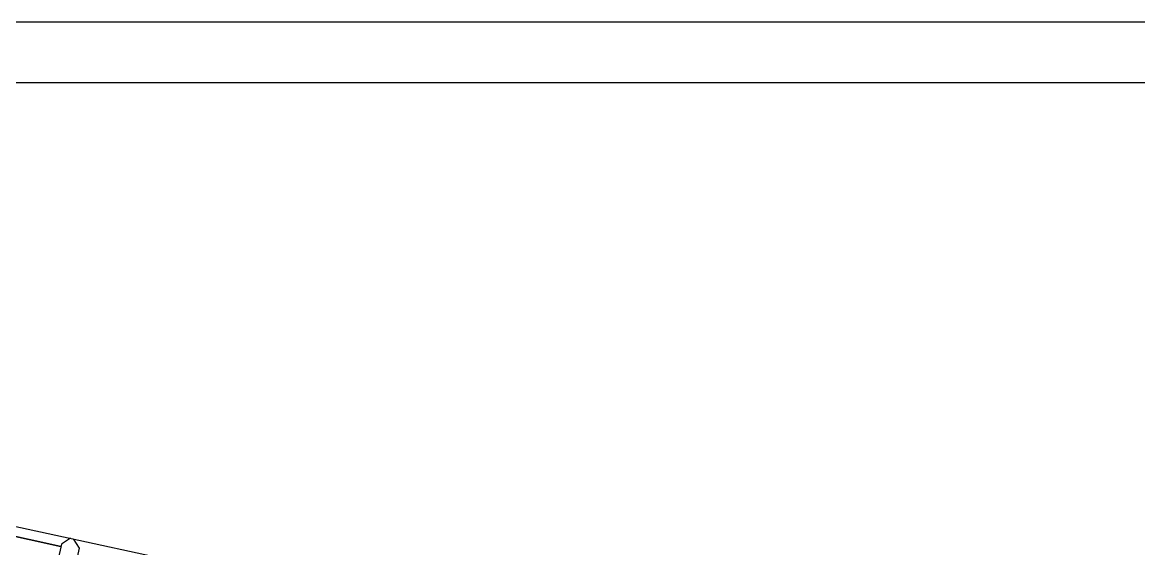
# Model space of a CAD drawing. Header units: millimetres. Extents: x 0 to 25200, y 0 to 17820.
# Drawn here: x 8133 to 13659, y 15213 to 17820 of the extents above; entities that cross this region are included whole.
import ezdxf

# ---------------------------------------------------------------- set-up
doc = ezdxf.new("R2010")
doc.units = ezdxf.units.MM
doc.header["$LTSCALE"] = 600
doc.linetypes.add('F', pattern=[0.75, 0.5, -0.25])
for name, color, linetype in [('01', 7, 'Continuous'), ('02', 1, 'Continuous'), ('04', 2, 'F')]:
    doc.layers.add(name, color=color, linetype=linetype)

# ---------------------------------------------------------------- blocks, each defined once
blk = doc.blocks.new('*U318')
at = {"layer": '01'}
blk.add_lwpolyline([(415, 292), (25, 292)], dxfattribs=at)
at = {"layer": '02'}
blk.add_lwpolyline([(420, 297), (0, 297)], dxfattribs=at)

msp = doc.modelspace()

# ---------------------------------------------------------------- linework, layer by layer
at = {"layer": '01', "color": 7, "linetype": 'Continuous', "ltscale": 0.857143}
for p, q in [((7571.6, 15437.8), (10004.1, 14910.6)), ((8323.9, 15224.1), (7561.1, 15389.4)), ((8372.1, 15264.3), (8326.2, 15234.7)), ((8384.6, 15261.6), (8414.2, 15215.7)), ((8326.2, 15234.7), (8251.7, 14891.1)), ((8414.2, 15215.7), (8335.8, 14854.2))]:
    msp.add_line(p, q, dxfattribs=at)
at = {"layer": '01', "ltscale": 0.857143}
msp.add_line((7561.1, 15389.4), (8323.9, 15224.1), dxfattribs=at)

# ---------------------------------------------------------------- block references
at = {"layer": '04', "xscale": 60, "yscale": 60, "zscale": 60}
msp.add_blockref('*U318', (0, 0), dxfattribs=at)

doc.saveas('drawing.dxf')
